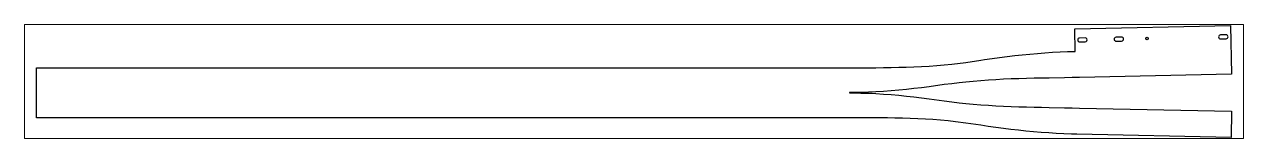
# Paper-space layout 'Layout1' of a CAD drawing. Header units: millimetres. Extents: x 0 to 257, y 85 to 110.
# The model-space entities are those that its viewports show. They can reach past a viewport. Long polylines and large blocks are cut down to what shows.
import ezdxf

# ---------------------------------------------------------------- set-up
doc = ezdxf.new("R2010")
doc.units = ezdxf.units.MM
doc.header["$LTSCALE"] = 25
doc.layers.add('3_Pezzi', color=7, linetype='Continuous')
doc.layers.add('5_Bulloni', color=7, linetype='Continuous')

msp = doc.modelspace()

# ---------------------------------------------------------------- linework, layer by layer
at = {"layer": '3_Pezzi', "color": 3, "linetype": 'Continuous'}
for p, q in [((2765, 140.5), (3180, 149.5)), ((2766.2, 80.4), (2765, 140.5)), ((3180, 149.5), (3182.8, 19.5)), ((2565, 64), (2585, 66.6)), ((2585, 66.6), (2605.1, 69)), ((2605.1, 69), (2625.1, 71.2)), ((2625.1, 71.2), (2645.2, 73.3)), ((2645.2, 73.3), (2665.4, 75.1)), ((2665.4, 75.1), (2685.5, 76.6)), ((2685.5, 76.6), (2705.7, 78)), ((2705.7, 78), (2725.9, 79)), ((2725.9, 79), (2746.1, 79.9)), ((2746.1, 79.9), (2766.2, 80.4)), ((0, -96.5), (0, 36.5)), ((0, 36.5), (2165, 36.5)), ((2165, 36.5), (2185.2, 36.6)), ((2185.2, 36.6), (2195.3, 36.6)), ((2195.3, 36.6), (2215.5, 36.7)), ((2215.5, 36.7), (2235.7, 36.9)), ((2235.7, 36.9), (2255.9, 37.1)), ((2255.9, 37.1), (2276.1, 37.5)), ((2276.1, 37.5), (2296.3, 37.9)), ((2296.3, 37.9), (2316.5, 38.4)), ((2316.5, 38.4), (2336.7, 39.1)), ((2336.7, 39.1), (2357.1, 40)), ((2357.1, 40), (2377.3, 41.1)), ((2377.3, 41.1), (2397.5, 42.5)), ((2397.5, 42.5), (2417.7, 44.3)), ((2417.7, 44.3), (2437.8, 46.4)), ((2437.8, 46.4), (2475, 51.1)), ((2475, 51.1), (2514.9, 56.9)), ((2514.9, 56.9), (2524.9, 58.4)), ((2524.9, 58.4), (2544.9, 61.2)), ((2544.9, 61.2), (2565, 64)), ((2494.7, 0.3), (2474.6, -1.7)), ((2514.9, 2), (2494.7, 0.3)), ((2535.1, 3.5), (2514.9, 2)), ((2555.3, 4.7), (2535.1, 3.5)), ((2575.6, 5.8), (2555.3, 4.7)), ((2595.9, 6.7), (2575.6, 5.8)), ((2616.1, 7.4), (2595.9, 6.7)), ((2636.4, 8), (2616.1, 7.4)), ((2656.6, 8.5), (2636.4, 8)), ((2676.8, 8.9), (2656.6, 8.5)), ((2697, 9.3), (2676.8, 8.9)), ((2737.5, 10), (2697, 9.3)), ((2757.7, 10.3), (2737.5, 10)), ((2777.9, 10.7), (2757.7, 10.3)), ((3182.8, 19.5), (2777.9, 10.7)), ((2175.1, -29.4), (2165, -29.4)), ((2165, -29.4), (2165, -30.6)), ((2165, -30.6), (2175.1, -30.6)), ((2185.2, -29.3), (2175.1, -29.4)), ((2175.1, -30.6), (2195.3, -30.9)), ((2195.3, -29.1), (2185.2, -29.3)), ((2205.4, -28.9), (2195.3, -29.1)), ((2195.3, -30.9), (2215.5, -31.5)), ((2215.5, -28.5), (2205.4, -28.9)), ((2225.6, -28.1), (2215.5, -28.5)), ((2215.5, -31.5), (2235.8, -32.4)), ((2235.8, -27.6), (2225.6, -28.1)), ((2256, -26.5), (2235.8, -27.6)), ((2235.8, -32.4), (2256, -33.5)), ((2276.2, -25), (2256, -26.5)), ((2296.4, -23.3), (2276.2, -25)), ((2316.6, -21.3), (2296.4, -23.3)), ((2336.7, -19.1), (2316.6, -21.3)), ((2356.9, -16.6), (2336.7, -19.1)), ((2377, -14), (2356.9, -16.6)), ((2417.2, -8.4), (2377, -14)), ((2437.3, -5.9), (2417.2, -8.4)), ((2457.4, -3.5), (2437.3, -5.9)), ((2474.6, -1.7), (2457.4, -3.5)), ((2256, -33.5), (2276.2, -35)), ((2276.2, -35), (2296.4, -36.7)), ((2296.4, -36.7), (2316.6, -38.7)), ((2316.6, -38.7), (2336.7, -40.9)), ((2336.7, -40.9), (2356.9, -43.4)), ((2356.9, -43.4), (2377, -46)), ((2377, -46), (2417.2, -51.6)), ((2417.2, -51.6), (2437.3, -54.1)), ((2437.3, -54.1), (2457.4, -56.5)), ((2457.4, -56.5), (2474.6, -58.3)), ((2474.6, -58.3), (2494.7, -60.3)), ((2494.7, -60.3), (2514.9, -62)), ((2514.9, -62), (2535.1, -63.5)), ((2535.1, -63.5), (2555.3, -64.7)), ((2555.3, -64.7), (2575.6, -65.8)), ((2165, -96.5), (0, -96.5)), ((2205.4, -96.7), (2165, -96.5)), ((2225.6, -96.8), (2205.4, -96.7)), ((2245.8, -97), (2225.6, -96.8)), ((2266, -97.3), (2245.8, -97)), ((2286.2, -97.7), (2266, -97.3)), ((2575.6, -65.8), (2595.9, -66.7)), ((2595.9, -66.7), (2616.1, -67.4)), ((2616.1, -67.4), (2636.4, -68)), ((2636.4, -68), (2656.6, -68.5)), ((2656.6, -68.5), (2676.8, -68.9)), ((2676.8, -68.9), (2697, -69.3)), ((2697, -69.3), (2737.5, -70)), ((2737.5, -70), (2757.7, -70.4)), ((2757.7, -70.4), (2777.9, -70.7)), ((2777.9, -70.7), (3182.8, -79.5)), ((3182.8, -79.5), (3181.3, -149.5)), ((2306.4, -98.1), (2286.2, -97.7)), ((2326.6, -98.8), (2306.4, -98.1)), ((2346.8, -99.5), (2326.6, -98.8)), ((2367.2, -100.5), (2346.8, -99.5)), ((2387.4, -101.8), (2367.2, -100.5)), ((2407.6, -103.4), (2387.4, -101.8)), ((2427.7, -105.3), (2407.6, -103.4)), ((2447.8, -107.6), (2427.7, -105.3)), ((2475, -111.1), (2447.8, -107.6)), ((2514.9, -116.9), (2475, -111.1)), ((2534.9, -119.8), (2514.9, -116.9)), ((2554.9, -122.6), (2534.9, -119.8)), ((2575, -125.3), (2554.9, -122.6)), ((2595, -127.8), (2575, -125.3)), ((2615.1, -130.1), (2595, -127.8)), ((2635.2, -132.3), (2615.1, -130.1)), ((2655.3, -134.2), (2635.2, -132.3)), ((2675.4, -135.9), (2655.3, -134.2)), ((2695.6, -137.3), (2675.4, -135.9)), ((2715.8, -138.5), (2695.6, -137.3)), ((2736, -139.5), (2715.8, -138.5)), ((2756.2, -140.2), (2736, -139.5)), ((2770.9, -140.6), (2756.2, -140.2)), ((3181.3, -149.5), (2770.9, -140.6))]:
    msp.add_line(p, q, dxfattribs=at)
at = {"layer": '5_Bulloni', "color": 4, "linetype": 'Continuous'}
for p, q in [((2792.6, 116.3), (2778.1, 116)), ((2778.3, 105.5), (2792.8, 105.8)), ((2889.6, 118.4), (2875.1, 118.1)), ((2875.3, 107.6), (2889.8, 107.9)), ((3167.8, 124.5), (3153.3, 124.1)), ((3153.5, 113.6), (3168, 114))]:
    msp.add_line(p, q, dxfattribs=at)
at = {"layer": '5_Bulloni', "color": 2, "linetype": 'Continuous'}
msp.add_circle((2957.7, 114.7), 3.25, dxfattribs=at)
at = {"layer": '5_Bulloni', "color": 4, "linetype": 'Continuous'}
for centre, start, end in [((2778.2, 110.7), 91.2417, 271.2417), ((2792.7, 111.1), 271.2417, 91.2444), ((2875.2, 112.8), 91.2444, 271.2417), ((2889.7, 113.2), 271.2417, 91.2417), ((3153.4, 118.9), 91.2417, 271.2417), ((3167.9, 119.2), 271.2444, 91.2417)]:
    msp.add_arc(centre, 5.25, start, end, dxfattribs=at)

psp = doc.layouts.get("Layout1")

# ---------------------------------------------------------------- viewports
at = {"layer": '0'}
psp.add_viewport(center=(128.5, 97.5), size=(257, 24.14187), view_center_point=(1591.42, 0), view_height=304.96655, dxfattribs=at)

doc.saveas('drawing.dxf')
